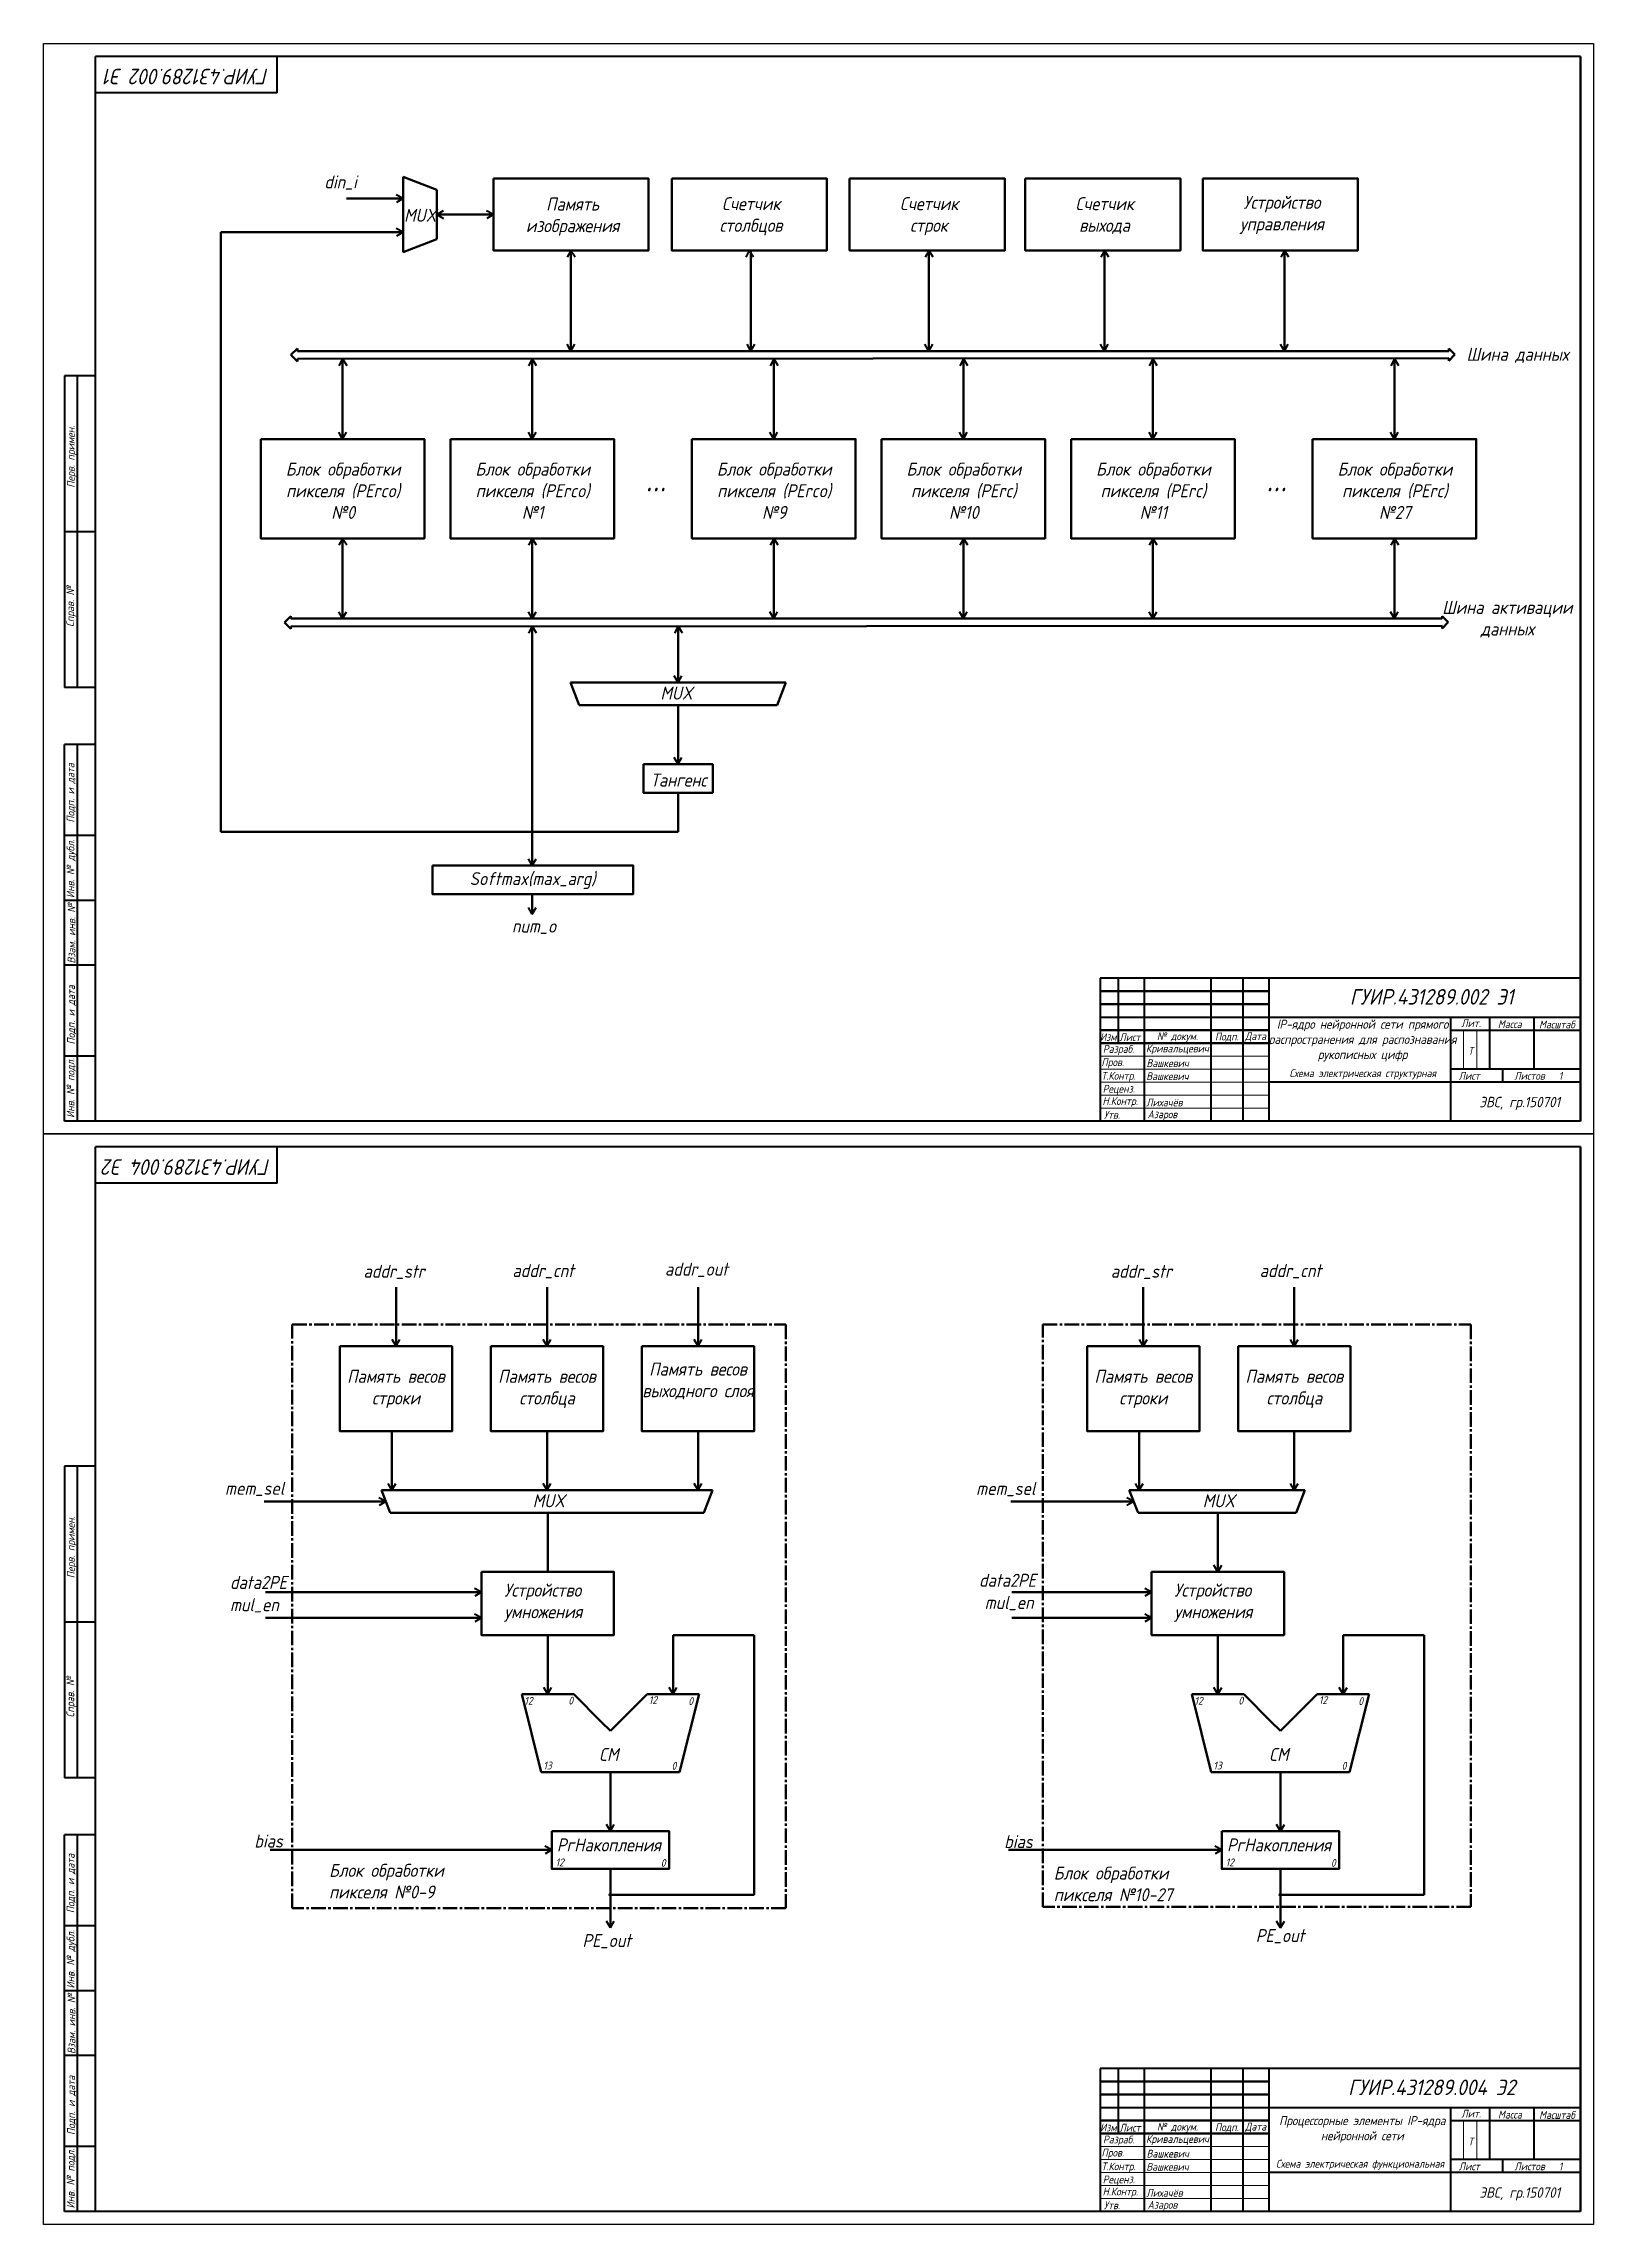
# Model space of a CAD drawing. Header units: millimetres. Extents: x -1351 to 2793, y -4756 to -707.
# Drawn here: x -52 to 545, y -3548 to -2708 of the extents above; entities that cross this region are included whole.
import ezdxf

# ---------------------------------------------------------------- set-up
doc = ezdxf.new("R2010")
doc.units = ezdxf.units.MM
doc.header["$LTSCALE"] = 0.5
doc.linetypes.add('CENTER2', pattern=[1.125, 0.75, -0.125, 0.125, -0.125])
doc.layers.get('0').update_dxf_attribs({"lineweight": 60})
doc.layers.get('Defpoints').update_dxf_attribs({"color": 5})
doc.layers.add('4-текст', color=7, linetype='Continuous', true_color=0x000000)
for name, color, linetype, lineweight in [('Основная', 7, 'Continuous', 40), ('тонкая', 7, 'Continuous', 20), ('Формат - толстая линия', 7, 'Continuous', 50)]:
    doc.layers.add(name, color=color, linetype=linetype, lineweight=lineweight)
doc.styles.get("Standard").update_dxf_attribs({"font": 'ISOCPEUI.TTF', "width": 0.9})

msp = doc.modelspace()

# ---------------------------------------------------------------- hatches: boundary and pattern name
h = msp.add_hatch(color=256)
h.dxf.hatch_style = 1
edge = h.paths.add_edge_path()
edge.add_arc((166.62, -3420.75), 0.362, 0, 360)
h = msp.add_hatch(color=256)
h.dxf.hatch_style = 1
edge = h.paths.add_edge_path()
edge.add_arc((424.74, -3420.75), 0.362, 0, 360)

# ---------------------------------------------------------------- linework, layer by layer
for p, q in [((86.75, -2759.06), (86.75, -2788.04)), ((86.75, -2759.06), (99.75, -2764.05)), ((86.75, -2767.36), (64.97, -2767.36)), ((99.75, -2783.05), (99.75, -2764.05)), ((16.52, -3011.32), (16.52, -2780.36)), ((16.52, -2780.36), (80.02, -2780.36)), ((86.75, -2780.36), (80.02, -2780.36)), ((121.53, -2773.55), (99.75, -2773.55)), ((86.75, -2788.04), (99.75, -2783.05)), ((151.42, -2787.35), (151.42, -2826.14)), ((220.73, -2787.35), (220.73, -2826.14)), ((289.27, -2787.35), (289.27, -2826.14)), ((356.92, -2787.35), (356.92, -2826.14)), ((426.25, -2787.35), (426.25, -2826.14)), ((46.04, -2825.14), (43.54, -2827.64)), ((46.04, -2830.14), (43.54, -2827.64)), ((46.04, -2826.14), (46.04, -2825.14)), ((46.04, -2826.14), (489.53, -2826.14)), ((46.04, -2829.14), (489.53, -2828.9)), ((46.04, -2829.14), (46.04, -2830.14)), ((63.47, -2829.14), (63.47, -2860.03)), ((136.5, -2829.14), (136.5, -2860.03)), ((229.54, -2829.14), (229.54, -2860.03)), ((302.57, -2829.14), (302.57, -2860.03)), ((375.6, -2829.14), (375.6, -2860.03)), ((468.63, -2829.14), (468.63, -2860.03)), ((489.53, -2826.14), (489.53, -2825.14)), ((489.53, -2825.14), (491.91, -2827.52)), ((489.53, -2829.9), (491.91, -2827.52)), ((489.53, -2828.9), (489.53, -2829.9)), ((63.47, -2898.29), (63.47, -2929.18)), ((136.5, -2898.29), (136.5, -2929.18)), ((229.54, -2898.29), (229.54, -2929.18)), ((302.57, -2898.29), (302.57, -2929.18)), ((375.6, -2898.29), (375.6, -2929.18)), ((468.63, -2898.29), (468.63, -2929.18)), ((43.52, -2928.2), (41.02, -2930.7)), ((43.52, -2933.2), (41.02, -2930.7)), ((43.52, -2929.2), (43.52, -2928.2)), ((43.52, -2929.2), (487.01, -2929.2)), ((487.01, -2929.2), (487.01, -2928.2)), ((487.01, -2928.2), (489.39, -2930.58)), ((487.01, -2932.96), (489.39, -2930.58)), ((43.52, -2932.2), (487.01, -2931.96)), ((43.52, -2932.2), (43.52, -2933.2)), ((136.45, -2932.15), (136.5, -3024.34)), ((192.67, -2953.83), (192.68, -2932.12)), ((487.01, -2931.96), (487.01, -2932.96)), ((234.17, -2953.83), (151.18, -2953.83)), ((151.18, -2953.83), (154.52, -2962.55)), ((234.17, -2953.83), (230.83, -2962.55)), ((154.52, -2962.55), (230.83, -2962.55)), ((192.67, -2962.55), (192.67, -2985.28)), ((192.67, -3011.32), (192.67, -2996.27)), ((192.67, -3011.32), (16.52, -3011.32)), ((136.5, -3035.32), (136.5, -3043.07)), ((420.28, -3072.72), (355.28, -3072.72)), ((420.28, -3077.72), (355.28, -3077.72)), ((420.28, -3087.72), (355.28, -3087.72)), ((420.28, -3092.72), (355.28, -3092.72)), ((490.28, -3122.72), (490.28, -3122.72)), ((84.03, -3186.76), (84.03, -3209.51)), ((142.2, -3186.76), (142.2, -3209.51)), ((200.36, -3186.75), (200.36, -3209.5)), ((371.9, -3186.76), (371.9, -3209.51)), ((430.07, -3186.76), (430.07, -3209.51)), ((82.46, -3242.21), (82.46, -3264.96)), ((142.2, -3242.21), (142.2, -3264.96)), ((200.36, -3242.2), (200.36, -3264.96)), ((370.33, -3242.21), (370.33, -3264.96)), ((430.07, -3242.21), (430.07, -3264.96)), ((206, -3264.96), (78.39, -3264.96)), ((78.39, -3264.96), (81.74, -3273.67)), ((206, -3264.96), (202.65, -3273.67)), ((434.12, -3264.96), (366.51, -3264.96)), ((366.51, -3264.96), (369.86, -3273.67)), ((434.12, -3264.96), (430.78, -3273.67)), ((80.06, -3269.31), (33.2, -3269.31)), ((81.74, -3273.67), (202.65, -3273.67)), ((142.47, -3273.67), (142.47, -3296.42)), ((368.19, -3269.31), (320.9, -3269.31)), ((369.86, -3273.67), (430.78, -3273.67)), ((400.59, -3273.67), (400.59, -3296.42)), ((116.94, -3304.26), (33.79, -3304.26)), ((375.06, -3304.26), (321.21, -3304.26)), ((116.94, -3314.13), (33.79, -3314.13)), ((375.06, -3314.13), (321.21, -3314.13)), ((142.47, -3320.74), (142.47, -3343.49)), ((190.75, -3320.74), (190.75, -3343.49)), ((190.75, -3320.74), (222.01, -3320.74)), ((222.01, -3320.74), (222.01, -3321.42)), ((222.01, -3420.78), (222.01, -3321.42)), ((400.59, -3320.74), (400.59, -3343.49)), ((448.87, -3320.74), (448.87, -3343.49)), ((448.87, -3320.74), (480.13, -3320.74)), ((480.13, -3320.74), (480.13, -3331.42)), ((480.13, -3420.78), (480.13, -3331.42)), ((132.47, -3343.49), (152.47, -3343.49)), ((139.97, -3373.49), (132.47, -3343.49)), ((152.47, -3343.49), (163.07, -3354.1)), ((166.61, -3357.64), (180.75, -3343.49)), ((180.75, -3343.49), (200.75, -3343.49)), ((193.25, -3373.49), (200.75, -3343.49)), ((390.59, -3343.49), (410.59, -3343.49)), ((398.09, -3373.49), (390.59, -3343.49)), ((410.59, -3343.49), (421.2, -3354.1)), ((424.73, -3357.64), (438.87, -3343.49)), ((438.87, -3343.49), (458.87, -3343.49)), ((451.37, -3373.49), (458.87, -3343.49)), ((163.07, -3354.1), (166.61, -3357.64)), ((421.2, -3354.1), (424.73, -3357.64)), ((139.97, -3373.49), (193.25, -3373.49)), ((166.61, -3373.49), (166.61, -3396.24)), ((398.09, -3373.49), (451.37, -3373.49)), ((424.73, -3373.49), (424.73, -3396.24)), ((144, -3403.51), (35.6, -3403.51)), ((402.12, -3403.51), (319.99, -3403.51)), ((166.61, -3410.78), (166.61, -3420.78)), ((424.73, -3410.78), (424.73, -3420.78)), ((166.61, -3420.78), (222.01, -3420.78)), ((166.61, -3421.12), (166.61, -3433.52)), ((424.73, -3420.78), (480.13, -3420.78)), ((424.74, -3421.12), (424.73, -3433.52)), ((420.28, -3492.72), (355.28, -3492.72)), ((420.28, -3497.72), (355.28, -3497.72)), ((420.28, -3507.72), (355.28, -3507.72)), ((420.28, -3512.72), (355.28, -3512.72)), ((490.28, -3542.72), (490.28, -3542.72))]:
    msp.add_line(p, q)
at = {"lineweight": 40}
for p, q in [((86.75, -2767.36), (84.12, -2765.91)), ((86.75, -2767.36), (84.17, -2768.9)), ((86.75, -2780.36), (84.12, -2778.91)), ((86.75, -2780.36), (84.17, -2781.9)), ((99.75, -2773.55), (102.36, -2772.06)), ((99.75, -2773.55), (102.35, -2775.05)), ((121.53, -2773.55), (118.91, -2772.1)), ((121.53, -2773.55), (118.96, -2775.09)), ((151.42, -2787.35), (150.01, -2790)), ((151.42, -2787.35), (152.99, -2789.91)), ((220.13, -2787.35), (218.72, -2790)), ((220.13, -2787.35), (221.71, -2789.91)), ((289.27, -2787.35), (287.86, -2790)), ((289.27, -2787.35), (290.84, -2789.91)), ((356.92, -2787.35), (355.51, -2790)), ((356.92, -2787.35), (358.49, -2789.91)), ((426.25, -2787.35), (424.84, -2790)), ((426.25, -2787.35), (427.83, -2789.91)), ((63.47, -2829.14), (62.06, -2831.78)), ((63.47, -2829.14), (65.04, -2831.69)), ((136.5, -2829.14), (135.09, -2831.78)), ((136.5, -2829.14), (138.08, -2831.69)), ((151.42, -2826.14), (149.94, -2823.53)), ((151.42, -2826.14), (152.92, -2823.54)), ((220.73, -2826.14), (219.25, -2823.53)), ((220.73, -2826.14), (222.23, -2823.54)), ((229.54, -2829.14), (228.12, -2831.78)), ((229.54, -2829.14), (231.11, -2831.69)), ((289.27, -2826.14), (287.78, -2823.53)), ((289.27, -2826.14), (290.77, -2823.54)), ((302.57, -2829.14), (301.16, -2831.78)), ((302.57, -2829.14), (304.14, -2831.69)), ((356.92, -2826.14), (355.43, -2823.53)), ((356.92, -2826.14), (358.42, -2823.54)), ((375.6, -2829.14), (374.19, -2831.78)), ((375.6, -2829.14), (377.17, -2831.69)), ((426.25, -2826.14), (424.77, -2823.53)), ((426.25, -2826.14), (427.75, -2823.54)), ((468.63, -2829.14), (467.22, -2831.78)), ((468.63, -2829.14), (470.21, -2831.69)), ((63.47, -2860.03), (61.99, -2857.42)), ((63.47, -2860.03), (64.97, -2857.43)), ((136.5, -2860.03), (135.02, -2857.42)), ((136.5, -2860.03), (138, -2857.43)), ((229.54, -2860.03), (228.05, -2857.42)), ((229.54, -2860.03), (231.04, -2857.43)), ((302.57, -2860.03), (301.08, -2857.42)), ((302.57, -2860.03), (304.07, -2857.43)), ((375.6, -2860.03), (374.11, -2857.42)), ((375.6, -2860.03), (377.1, -2857.43)), ((468.63, -2860.03), (467.15, -2857.42)), ((468.63, -2860.03), (470.13, -2857.43)), ((63.47, -2898.29), (62.06, -2900.94)), ((63.47, -2898.29), (65.04, -2900.84)), ((136.5, -2898.29), (135.09, -2900.94)), ((136.5, -2898.29), (138.08, -2900.84)), ((229.54, -2898.29), (228.12, -2900.94)), ((229.54, -2898.29), (231.11, -2900.84)), ((302.57, -2898.29), (301.16, -2900.94)), ((302.57, -2898.29), (304.14, -2900.84)), ((375.6, -2898.29), (374.19, -2900.94)), ((375.6, -2898.29), (377.17, -2900.84)), ((468.63, -2898.29), (467.22, -2900.94)), ((468.63, -2898.29), (470.21, -2900.84)), ((63.47, -2929.18), (61.99, -2926.57)), ((63.47, -2929.18), (64.97, -2926.58)), ((136.5, -2929.18), (135.02, -2926.57)), ((136.5, -2929.18), (138, -2926.58)), ((229.54, -2929.18), (228.05, -2926.57)), ((229.54, -2929.18), (231.04, -2926.58)), ((302.57, -2929.18), (301.08, -2926.57)), ((302.57, -2929.18), (304.07, -2926.58)), ((375.6, -2929.18), (374.11, -2926.57)), ((375.6, -2929.18), (377.1, -2926.58)), ((468.63, -2929.18), (467.15, -2926.57)), ((468.63, -2929.18), (470.13, -2926.58)), ((136.45, -2932.15), (135.04, -2934.8)), ((136.45, -2932.15), (138.03, -2934.7)), ((192.68, -2932.12), (191.26, -2934.77)), ((192.68, -2932.12), (194.25, -2934.67)), ((192.67, -2953.83), (191.19, -2951.23)), ((192.67, -2953.83), (194.18, -2951.24)), ((192.67, -2985.28), (191.19, -2982.68)), ((192.67, -2985.28), (194.18, -2982.69)), ((136.5, -3024.34), (135.02, -3021.73)), ((136.5, -3024.34), (138, -3021.74)), ((136.5, -3043.07), (135.02, -3040.47)), ((136.5, -3043.07), (138, -3040.47)), ((84.03, -3209.51), (82.54, -3206.9)), ((84.03, -3209.51), (85.53, -3206.91)), ((142.2, -3209.51), (140.71, -3206.9)), ((142.2, -3209.51), (143.7, -3206.91)), ((200.36, -3209.5), (198.88, -3206.9)), ((200.36, -3209.5), (201.87, -3206.9)), ((371.9, -3209.51), (370.41, -3206.9)), ((371.9, -3209.51), (373.4, -3206.91)), ((430.07, -3209.51), (428.58, -3206.9)), ((430.07, -3209.51), (431.57, -3206.91)), ((82.46, -3264.96), (80.98, -3262.35)), ((82.46, -3264.96), (83.96, -3262.36)), ((142.2, -3264.96), (140.71, -3262.35)), ((142.2, -3264.96), (143.7, -3262.36)), ((200.36, -3264.96), (198.88, -3262.35)), ((200.36, -3264.96), (201.87, -3262.36)), ((370.33, -3264.96), (368.85, -3262.35)), ((370.33, -3264.96), (371.83, -3262.36)), ((430.07, -3264.96), (428.58, -3262.35)), ((430.07, -3264.96), (431.57, -3262.36)), ((80.06, -3269.31), (77.44, -3267.87)), ((80.06, -3269.31), (77.49, -3270.85)), ((368.19, -3269.31), (365.56, -3267.87)), ((368.19, -3269.31), (365.61, -3270.85)), ((400.59, -3296.42), (399.1, -3293.82)), ((400.59, -3296.42), (402.09, -3293.82)), ((116.94, -3304.26), (114.31, -3302.81)), ((116.94, -3304.26), (114.36, -3305.8)), ((375.06, -3304.26), (372.44, -3302.81)), ((375.06, -3304.26), (372.49, -3305.8)), ((116.94, -3314.13), (114.31, -3312.68)), ((116.94, -3314.13), (114.36, -3315.67)), ((375.06, -3314.13), (372.44, -3312.68)), ((375.06, -3314.13), (372.49, -3315.67)), ((142.47, -3343.49), (140.98, -3340.89)), ((142.47, -3343.49), (143.97, -3340.9)), ((190.75, -3343.49), (189.27, -3340.89)), ((190.75, -3343.49), (192.25, -3340.9)), ((400.59, -3343.49), (399.1, -3340.89)), ((400.59, -3343.49), (402.09, -3340.9)), ((448.87, -3343.49), (447.39, -3340.89)), ((448.87, -3343.49), (450.38, -3340.9)), ((166.61, -3396.24), (165.12, -3393.64)), ((166.61, -3396.24), (168.11, -3393.65)), ((424.73, -3396.24), (423.25, -3393.64)), ((424.73, -3396.24), (426.23, -3393.65)), ((144, -3403.51), (141.37, -3402.06)), ((144, -3403.51), (141.42, -3405.05)), ((402.12, -3403.51), (399.49, -3402.06)), ((402.12, -3403.51), (399.54, -3405.05)), ((166.61, -3433.52), (165.12, -3430.92)), ((166.61, -3433.52), (168.11, -3430.93)), ((424.73, -3433.52), (423.25, -3430.92)), ((424.73, -3433.52), (426.23, -3430.93))]:
    msp.add_line(p, q, dxfattribs=at)
for points in [[(121.53, -2759.74), (181.31, -2759.74), (181.31, -2787.35), (121.53, -2787.35)], [(190.25, -2759.74), (250.02, -2759.74), (250.02, -2787.35), (190.25, -2787.35)], [(258.78, -2759.74), (318.56, -2759.74), (318.56, -2787.35), (258.78, -2787.35)], [(326.43, -2759.74), (386.21, -2759.74), (386.21, -2787.35), (326.43, -2787.35)], [(394.77, -2759.74), (454.54, -2759.74), (454.54, -2787.35), (394.77, -2787.35)], [(31.95, -2860.03), (94.99, -2860.03), (94.99, -2898.29), (31.95, -2898.29)], [(104.99, -2860.03), (168.02, -2860.03), (168.02, -2898.29), (104.99, -2898.29)], [(198.02, -2860.03), (261.05, -2860.03), (261.05, -2898.29), (198.02, -2898.29)], [(271.05, -2860.03), (334.08, -2860.03), (334.08, -2898.29), (271.05, -2898.29)], [(344.08, -2860.03), (407.12, -2860.03), (407.12, -2898.29), (344.08, -2898.29)], [(437.12, -2860.03), (500.15, -2860.03), (500.15, -2898.29), (437.12, -2898.29)], [(179.31, -2985.28), (206.04, -2985.28), (206.04, -2996.27), (179.31, -2996.27)], [(98.08, -3024.34), (175.42, -3024.34), (175.42, -3035.32), (98.08, -3035.32)], [(62.42, -3209.51), (105.63, -3209.51), (105.63, -3242.21), (62.42, -3242.21)], [(120.59, -3209.51), (163.8, -3209.51), (163.8, -3242.21), (120.59, -3242.21)], [(178.76, -3209.5), (221.97, -3209.5), (221.97, -3242.2), (178.76, -3242.2)], [(350.29, -3209.51), (393.5, -3209.51), (393.5, -3242.21), (350.29, -3242.21)], [(408.46, -3209.51), (451.67, -3209.51), (451.67, -3242.21), (408.46, -3242.21)], [(116.94, -3296.42), (167.99, -3296.42), (167.99, -3320.74), (116.94, -3320.74)], [(375.06, -3296.42), (426.12, -3296.42), (426.12, -3320.74), (375.06, -3320.74)], [(144, -3396.24), (189.22, -3396.24), (189.22, -3410.78), (144, -3410.78)], [(402.12, -3396.24), (447.34, -3396.24), (447.34, -3410.78), (402.12, -3410.78)]]:
    msp.add_lwpolyline(points, close=True)
at = {"linetype": 'CENTER2', "ltscale": 15}
for points in [[(44.05, -3201.13), (234.19, -3201.13), (234.19, -3425.92), (44.05, -3425.92)], [(333.15, -3201.13), (498.12, -3201.13), (498.12, -3425.47), (333.15, -3425.47)]]:
    msp.add_lwpolyline(points, close=True, dxfattribs=at)
for centre in [(166.62, -3420.75), (424.74, -3420.75)]:
    msp.add_circle(centre, 0.362)
at = {"layer": 'Defpoints'}
for p, q in [((-51.72, -3127.72), (-51.72, -2707.72)), ((-51.72, -2707.72), (545.28, -2707.72)), ((545.28, -2707.72), (545.28, -3127.72)), ((545.28, -3127.72), (-51.72, -3127.72)), ((-51.72, -3547.72), (-51.72, -3127.72)), ((-51.72, -3127.72), (545.28, -3127.72)), ((545.28, -3127.72), (545.28, -3547.72)), ((545.28, -3547.72), (-51.72, -3547.72))]:
    msp.add_line(p, q, dxfattribs=at)
at = {"layer": 'Основная'}
for p, q in [((-31.72, -3082.72), (-31.72, -2712.72)), ((540.28, -2712.72), (-31.72, -2712.72)), ((38.28, -2726.72), (38.28, -2712.72)), ((38.28, -2726.72), (-31.72, -2726.72)), ((-43.72, -2835.72), (-43.72, -2955.72)), ((-31.72, -2835.72), (-43.72, -2835.72)), ((-38.72, -2955.72), (-38.72, -2835.72)), ((-31.72, -2895.72), (-43.72, -2895.72)), ((-31.72, -2955.72), (-43.72, -2955.72)), ((-43.72, -3122.72), (-43.72, -2977.72)), ((-31.72, -2977.72), (-43.72, -2977.72)), ((-38.72, -3122.72), (-38.72, -2977.72)), ((-31.72, -3012.72), (-43.72, -3012.72)), ((-31.72, -3037.72), (-43.72, -3037.72)), ((-31.72, -3062.72), (-43.72, -3062.72)), ((355.28, -3067.72), (355.28, -3122.72)), ((540.28, -3067.72), (355.28, -3067.72)), ((362.28, -3092.72), (362.28, -3067.72)), ((372.28, -3067.72), (372.28, -3122.72)), ((398.05, -3122.72), (398.05, -3067.72)), ((410.28, -3067.72), (410.28, -3122.72)), ((420.28, -3067.72), (420.28, -3122.72)), ((-31.72, -3122.72), (-31.72, -3082.72)), ((355.28, -3082.72), (540.28, -3082.72)), ((490.28, -3082.72), (490.28, -3122.72)), ((505.28, -3082.72), (505.28, -3102.72)), ((522.28, -3082.72), (522.28, -3102.72)), ((490.28, -3087.72), (540.28, -3087.72)), ((-31.72, -3097.72), (-43.72, -3097.72)), ((540.28, -3107.72), (420.28, -3107.72)), ((540.28, -3102.72), (490.28, -3102.72)), ((510.28, -3102.72), (510.28, -3107.72)), ((540.28, -3122.72), (-43.72, -3122.72)), ((-31.72, -3502.72), (-31.72, -3132.72)), ((540.28, -3132.72), (-31.72, -3132.72)), ((38.28, -3146.72), (38.28, -3132.72)), ((38.28, -3146.72), (-31.72, -3146.72)), ((-43.72, -3255.72), (-43.72, -3375.72)), ((-31.72, -3255.72), (-43.72, -3255.72)), ((-38.72, -3375.72), (-38.72, -3255.72)), ((-31.72, -3315.72), (-43.72, -3315.72)), ((-31.72, -3375.72), (-43.72, -3375.72)), ((-43.72, -3542.72), (-43.72, -3397.72)), ((-31.72, -3397.72), (-43.72, -3397.72)), ((-38.72, -3542.72), (-38.72, -3397.72)), ((-31.72, -3432.72), (-43.72, -3432.72)), ((-31.72, -3457.72), (-43.72, -3457.72)), ((-31.72, -3482.72), (-43.72, -3482.72)), ((355.28, -3487.72), (355.28, -3542.72)), ((540.28, -3487.72), (355.28, -3487.72)), ((362.28, -3512.72), (362.28, -3487.72)), ((372.28, -3487.72), (372.28, -3542.72)), ((398.05, -3542.72), (398.05, -3487.72)), ((410.28, -3487.72), (410.28, -3542.72)), ((420.28, -3487.72), (420.28, -3542.72)), ((-31.72, -3542.72), (-31.72, -3502.72)), ((355.28, -3502.72), (540.28, -3502.72)), ((490.28, -3502.72), (490.28, -3542.72)), ((505.28, -3502.72), (505.28, -3522.72)), ((522.28, -3502.72), (522.28, -3522.72)), ((490.28, -3507.72), (540.28, -3507.72)), ((-31.72, -3517.72), (-43.72, -3517.72)), ((540.28, -3527.72), (420.28, -3527.72)), ((540.28, -3522.72), (490.28, -3522.72)), ((510.28, -3522.72), (510.28, -3527.72)), ((540.28, -3542.72), (-43.72, -3542.72))]:
    msp.add_line(p, q, dxfattribs=at)
at = {"layer": 'тонкая'}
for p, q in [((495.26, -3087.93), (495.26, -3102.72)), ((500.34, -3087.93), (500.34, -3102.72)), ((355.28, -3097.72), (420.28, -3097.72)), ((420.28, -3102.72), (355.28, -3102.72)), ((420.28, -3107.72), (355.28, -3107.72)), ((495.26, -3507.93), (495.26, -3522.72)), ((500.34, -3507.93), (500.34, -3522.72)), ((355.28, -3517.72), (420.28, -3517.72)), ((420.28, -3522.72), (355.28, -3522.72)), ((420.28, -3527.72), (355.28, -3527.72))]:
    msp.add_line(p, q, dxfattribs=at)
for points in [[(355.28, -3112.72), (420.28, -3112.72)], [(355.28, -3117.72), (420.28, -3117.72)], [(355.28, -3532.72), (420.28, -3532.72)], [(355.28, -3537.72), (420.28, -3537.72)]]:
    msp.add_lwpolyline(points, dxfattribs=at)
at = {"layer": 'Формат - толстая линия'}
for p, q in [((540.28, -3122.72), (540.28, -2712.72)), ((540.28, -3542.72), (540.28, -3132.72))]:
    msp.add_line(p, q, dxfattribs=at)

# ---------------------------------------------------------------- texts
at = {"layer": '4-текст', "attachment_point": 1}
for s, width, insert, char_height, rotation in [('\\pxqc;{\\fISOCPEUR|b0|i1|c204|p34;ГУИР.431289.002 Э1}', 70.0582, (38.52, -2723.4), 6, 180), ('\\pxqc;{\\fISOCPEUR|b0|i1|c204|p34;Перв. примен.}', 23.7354, (-42.73, -2878.72), 3, 90), ('\\pxqc;{\\fISOCPEUR|b0|i1|c204|p34;Справ. №}', 23.7354, (-42.96, -2936.37), 3, 90), ('\\pxqc;{\\fISOCPEUR|b0|i1|c204|p34;Подп. и дата}', 23.7354, (-42.84, -3008.22), 3, 90), ('\\pxqc;{\\fISOCPEUR|b0|i1|c204|p34;Инв. № дубл.}', 23.7354, (-42.84, -3037.41), 3, 90), ('\\pxqc;{\\fISOCPEUR|b0|i1|c204|p34;Взам. инв. №}', 23.7354, (-42.51, -3062.3), 3, 90), ('\\pxqc;{\\fISOCPEUR|b0|i1|c204|p34;Подп. и дата}', 23.7354, (-42.66, -3093.69), 3, 90), ('\\pxqc;{\\fISOCPEUR|b0|i1|c204|p34;Инв. № подл.}', 23.7354, (-42.83, -3121.87), 3, 90), ('\\pxqc;{\\fISOCPEUR|b0|i1|c204|p34;ГУИР.431289.004 Э2}', 70.0582, (38.55, -3143.45), 6, 180), ('\\pxqc;{\\fISOCPEUR|b0|i1|c204|p34;Перв. примен.}', 23.7354, (-42.7, -3298.78), 3, 90), ('\\pxqc;{\\fISOCPEUR|b0|i1|c204|p34;Справ. №}', 23.7354, (-42.93, -3356.42), 3, 90), ('\\pxqc;{\\fISOCPEUR|b0|i1|c204|p34;Подп. и дата}', 23.7354, (-42.82, -3428.28), 3, 90), ('\\pxqc;{\\fISOCPEUR|b0|i1|c204|p34;Инв. № дубл.}', 23.7354, (-42.81, -3457.47), 3, 90), ('\\pxqc;{\\fISOCPEUR|b0|i1|c204|p34;Взам. инв. №}', 23.7354, (-42.48, -3482.35), 3, 90), ('\\pxqc;{\\fISOCPEUR|b0|i1|c204|p34;Подп. и дата}', 23.7354, (-42.64, -3513.75), 3, 90), ('\\pxqc;{\\fISOCPEUR|b0|i1|c204|p34;Инв. № подл.}', 23.7354, (-42.8, -3541.93), 3, 90)]:
    msp.add_mtext_dynamic_manual_height_columns(s, width=width, gutter_width=50, heights=[0], dxfattribs=dict(at, insert=insert, char_height=char_height, rotation=rotation))
for s, width, insert, char_height in [('\\pxqc;din_i', 18, (53.66, -2758.5), 5), ('\\pxqc;MUX', 18, (84.31, -2771.36), 5), ('\\pxqc;{\\fISOCPEUR|b0|i1|c204|p34;Память \\Pизображения}', 27.0464, (138.53, -2767.03), 5), ('\\pxqc;C{\\fISOCPEUR|b0|i1|c204|p34;четчик\\Pстолбцов}', 27.0464, (207.25, -2766.88), 5), ('\\pxqc;C{\\fISOCPEUR|b0|i1|c204|p34;четчик\\Pстрок}', 27.0464, (275.78, -2766.88), 5), ('\\pxqc;C{\\fISOCPEUR|b0|i1|c204|p34;четчик\\Pвыхода}', 27.0464, (343.43, -2766.88), 5), ('\\pxqc;{\\fISOCPEUR|b0|i1|c204|p34;Устройство\\Pуправления}', 27.0464, (411.77, -2766.36), 5), ('\\pxqc;{\\fISOCPEUR|b0|i1|c204|p34;Шина данных}', 43.0619, (494.49, -2824.91), 5), ('\\pxqc;{\\fISOCPEUR|b0|i1|c204|p34;Блок обработки пикселя (}PErco{\\fISOCPEUR|b0|i1|c204|p34;) №0}', 49.52, (38.9, -2869.13), 5), ('\\pxqc;{\\fISOCPEUR|b0|i1|c204|p34;Блок обработки пикселя (}PErco{\\fISOCPEUR|b0|i1|c204|p34;) №1}', 49.52, (111.93, -2869.13), 5), ('\\pxqc;{\\fISOCPEUR|b0|i1|c204|p34;Блок обработки пикселя (}PErco{\\fISOCPEUR|b0|i1|c204|p34;) №9}', 49.52, (204.96, -2869.13), 5), ('\\pxqc;{\\fISOCPEUR|b0|i1|c204|p34;Блок обработки пикселя (Р}Erc{\\fISOCPEUR|b0|i1|c204|p34;) №10}', 49.52, (278, -2869.13), 5), ('\\pxqc;{\\fISOCPEUR|b0|i1|c204|p34;Блок обработки пикселя (Р}Erc{\\fISOCPEUR|b0|i1|c204|p34;) \\P№11}', 49.52, (351.03, -2869.13), 5), ('\\pxqc;{\\fISOCPEUR|b0|i1|c204|p34;Блок обработки пикселя (Р}Erc{\\fISOCPEUR|b0|i1|c204|p34;) №27}', 49.52, (444.06, -2869.13), 5), ('{\\fISOCPEUR|b0|i1|c204|p34;...}', 5.8112, (180.14, -2870.2), 10), ('{\\fISOCPEUR|b0|i1|c204|p34;...}', 5.8112, (419.24, -2870.2), 10), ('\\pxqc;{\\fISOCPEUR|b0|i1|c204|p34;Шина активации данных}', 55.1951, (484.53, -2922.38), 5), ('\\pxqc;MUX', 16.2459, (183.94, -2955.4), 5), ('\\pxqc;{\\fISOCPEUR|b0|i1|c204|p34;Тангенс}', 27.0464, (179.31, -2988.89), 5), ('\\pxqc;Softmax{\\fISOCPEUR|b0|i1|c204|p34;(}max_arg{\\fISOCPEUR|b0|i1|c204|p34;)}', 27.0464, (123.13, -3026.86), 5), ('\\pxqc;num_o', 18, (128.23, -3045.15), 5), ('\\pxqc;{\\fISOCPEUR|b0|i1|c204|p34;ГУИР.431289.002 Э1}', 87.1666, (439.41, -3071.89), 6), ('\\pxqc;{\\fISOCPEUR|b0|i1|c204|p34;Изм.}', 7.9266, (354.85, -3088.87), 3), ('\\pxqc;{\\fISOCPEUR|b0|i1|c204|p34;Лист}', 7.9266, (362.78, -3088.93), 3), ('{\\fISOCPEUR|b0|i1|c204|p34;№ докум.}', 15.8534, (377.14, -3088.55), 3), ('\\pxqc;{\\fISOCPEUR|b0|i1|c204|p34;Подп.}', 7.9266, (400.11, -3088.7), 3), ('\\pxqc;{\\fISOCPEUR|b0|i1|c204|p34;Дата}', 7.9266, (411.18, -3088.52), 3), ('\\pxqc;IP-{\\fISOCPEUR|b0|i1|c204|p34;ядро нейронной сети прямого распространения для распознавания рукописных цифр}', 73.7653, (419.49, -3083.69), 3.5), ('\\pxqc;{\\fISOCPEUR|b0|i1|c204|p34;Лит.}', 5.9291, (495.2, -3083.51), 3), ('\\pxqc;{\\fISOCPEUR|b0|i1|c204|p34;Масса}', 5.9291, (510.11, -3083.89), 3), ('\\pxqc;{\\fISOCPEUR|b0|i1|c204|p34;Масштаб}', 13.0303, (524.74, -3084.03), 3), ('\\pxqc;{\\fISOCPEUR|b0|i1|c204|p34;Пров.}', 18, (351.11, -3098.54), 3), ('\\pxqc;{\\fISOCPEUR|b0|i1|c204|p34;Разраб.}', 18, (353.37, -3093.47), 3), ('\\pxqc;{\\fISOCPEUR|b0|i1|c204|p34;Кривальцевич}', 24.591, (372.72, -3093.28), 3), ('\\pxqc;{\\fISOCPEUR|b0|i1|c204|p34;Вашкевич}', 17.8353, (372.36, -3098.93), 3), ('\\pxqc;{\\fISOCPEUR|b0|i1|c204|p34;Т}', 5.9291, (495.03, -3094.23), 3), ('\\pxqc;{\\fISOCPEUR|b0|i1|c204|p34;Т.Контр.}', 18, (353.32, -3103.81), 3), ('\\pxqc;{\\fISOCPEUR|b0|i1|c204|p34;Вашкевич}', 17.8353, (372.27, -3103.97), 3), ('\\pxqc;{\\fISOCPEUR|b0|i1|c204|p34;Схема электрическая структурная}', 65.9867, (423.46, -3102.83), 3), ('\\pxqc;{\\fISOCPEUR|b0|i1|c204|p34;Лист}', 5.9291, (494.46, -3103.81), 3), ('\\pxqc;{\\fISOCPEUR|b0|i1|c204|p34;Листов}', 5.9291, (517.71, -3103.81), 3), ('\\pxqc;{\\fISOCPEUR|b0|i1|c204|p34;1}', 5.9291, (529.64, -3103.85), 3), ('\\pxqc;{\\fISOCPEUR|b0|i1|c204|p34;Н.Контр.}', 18, (353.99, -3113.52), 3), ('\\pxqc;{\\fISOCPEUR|b0|i1|c204|p34;Реценз.}', 18, (353.43, -3108.84), 3), ('\\pxqc;{\\fISOCPEUR|b0|i1|c204|p34;Лихачёв}', 15.3131, (372.36, -3114.06), 3), ('\\pxqc;{\\fISOCPEUR|b0|i1|c204|p34;ЭВС, гр.150701}', 40.863, (496.47, -3113.41), 4), ('\\pxqc;{\\fISOCPEUR|b0|i1|c204|p34;Утв.}', 18, (350.79, -3118.82), 3), ('\\pxqc;{\\fISOCPEUR|b0|i1|c204|p34;Азаров}', 12.881, (372.81, -3118.65), 3), ('\\pxqc;addr{\\fISOCPEUR|b0|i1|c204|p34;_}str', 51.4371, (57.59, -3178.11), 5), ('\\pxqc;addr_cnt', 51.4371, (115.03, -3177.84), 5), ('\\pxqc;addr_out', 51.4371, (174.09, -3177.29), 5), ('\\pxqc;addr{\\fISOCPEUR|b0|i1|c204|p34;_}str', 51.4371, (345.46, -3178.11), 5), ('\\pxqc;addr_cnt', 51.4371, (402.9, -3177.84), 5), ('\\pxqc;{\\fISOCPEUR|b0|i1|c204|p34;Память весов выходного слоя}', 43.2183, (178.76, -3215.78), 5), ('\\pxqc;{\\fISOCPEUR|b0|i1|c204|p34;Память весов строки}', 43.2183, (62.42, -3218.57), 5), ('\\pxqc;{\\fISOCPEUR|b0|i1|c204|p34;Память весов столбца}', 43.2183, (120.59, -3218.57), 5), ('\\pxqc;{\\fISOCPEUR|b0|i1|c204|p34;Память весов строки}', 43.2183, (350.29, -3218.57), 5), ('\\pxqc;{\\fISOCPEUR|b0|i1|c204|p34;Память весов столбца}', 43.2183, (408.46, -3218.57), 5), ('\\pxqc;mem_sel', 29.3981, (14.89, -3261.69), 5), ('\\pxqc;MUX', 16.2459, (134.74, -3266.52), 5), ('\\pxqc;mem_sel', 28.4057, (304.74, -3261.76), 5), ('\\pxqc;MUX', 16.2459, (392.86, -3266.52), 5), ('\\pxqc;data2PE', 22.0464, (20.02, -3297.95), 5), ('{\\fISOCPEUR|b0|i1|c204|p34;Устройство\\Pумножения}', 27.0464, (125.74, -3300.92), 5), ('\\pxqc;data{\\fISOCPEUR|b0|i1|c204|p34;2}PE', 22.0464, (308.57, -3297.13), 5), ('{\\fISOCPEUR|b0|i1|c204|p34;Устройство\\Pумножения}', 27.0464, (383.86, -3300.92), 5), ('mul_en', 23.0277, (20.07, -3306.53), 5), ('\\pxqc;mul_en', 24.2569, (308.09, -3305.68), 5), ('12', 3, (133.48, -3344.56), 3), ('0', 3, (150.42, -3344.48), 3), ('12', 3, (181.43, -3344.26), 3), ('0', 3, (196.61, -3344.7), 3), ('12', 3, (391.61, -3344.56), 3), ('0', 3, (408.54, -3344.48), 3), ('12', 3, (439.56, -3344.26), 3), ('0', 3, (454.73, -3344.7), 3), ('{\\fISOCPEUR|b0|i1|c204|p34;СМ}', 27.0464, (162.28, -3364.21), 5), ('{\\fISOCPEUR|b0|i1|c204|p34;СМ}', 27.0464, (420.4, -3364.21), 5), ('13', 3, (140.78, -3369.51), 3), ('0', 3, (190.18, -3369.57), 3), ('13', 3, (398.9, -3369.51), 3), ('0', 3, (448.31, -3369.57), 3), ('\\pxqc;bias', 14.2121, (27.84, -3397.57), 5), ('\\pxqc;{\\fISOCPEUR|b0|i1|c204|p34;РгНакопления}', 27.0464, (152.53, -3399.06), 5), ('\\pxqc;bias', 14.3216, (316.63, -3397.79), 5), ('\\pxqc;{\\fISOCPEUR|b0|i1|c204|p34;РгНакопления}', 27.0464, (410.66, -3399.06), 5), ('{\\fISOCPEUR|b0|i1|c204|p34;Блок обработки пикселя №}0-9', 50.3814, (58.25, -3408.86), 5), ('12', 3, (145.51, -3406.77), 3), ('0', 3, (186.05, -3406.95), 3), ('{\\fISOCPEUR|b0|i1|c204|p34;Блок обработки пикселя №}10-27', 50.3814, (337.4, -3409.91), 5), ('12', 3, (403.64, -3406.77), 3), ('0', 3, (444.17, -3406.95), 3), ('\\pxqc;PE_out', 14.2121, (417.51, -3433.98), 5), ('\\pxqc;PE_out', 14.2121, (158.14, -3435.89), 5), ('\\pxqc;{\\fISOCPEUR|b0|i1|c204|p34;ГУИР.431289.004 Э2}', 87.1666, (439.44, -3491.94), 6), ('\\pxqc;{\\fISOCPEUR|b0|i1|c204|p34;Изм.}', 7.9266, (354.88, -3508.92), 3), ('\\pxqc;{\\fISOCPEUR|b0|i1|c204|p34;Лист}', 7.9266, (362.81, -3508.98), 3), ('{\\fISOCPEUR|b0|i1|c204|p34;№ докум.}', 15.8534, (377.17, -3508.61), 3), ('\\pxqc;{\\fISOCPEUR|b0|i1|c204|p34;Подп.}', 7.9266, (400.14, -3508.76), 3), ('\\pxqc;{\\fISOCPEUR|b0|i1|c204|p34;Дата}', 7.9266, (411.21, -3508.58), 3), ('\\pxqc;{\\fISOCPEUR|b0|i1|c204|p34;Процессорные элементы }IP-{\\fISOCPEUR|b0|i1|c204|p34;ядра нейронной сети }', 73.7653, (419.38, -3506), 3.5), ('\\pxqc;{\\fISOCPEUR|b0|i1|c204|p34;Лит.}', 5.9291, (495.23, -3503.57), 3), ('\\pxqc;{\\fISOCPEUR|b0|i1|c204|p34;Масса}', 5.9291, (510.14, -3503.95), 3), ('\\pxqc;{\\fISOCPEUR|b0|i1|c204|p34;Масштаб}', 13.0303, (524.77, -3504.09), 3), ('\\pxqc;{\\fISOCPEUR|b0|i1|c204|p34;Пров.}', 18, (351.13, -3518.6), 3), ('\\pxqc;{\\fISOCPEUR|b0|i1|c204|p34;Разраб.}', 18, (353.4, -3513.53), 3), ('\\pxqc;{\\fISOCPEUR|b0|i1|c204|p34;Кривальцевич}', 24.591, (372.75, -3513.34), 3), ('\\pxqc;{\\fISOCPEUR|b0|i1|c204|p34;Вашкевич}', 17.8353, (372.39, -3518.98), 3), ('\\pxqc;{\\fISOCPEUR|b0|i1|c204|p34;Т}', 5.9291, (495.06, -3514.29), 3), ('\\pxqc;{\\fISOCPEUR|b0|i1|c204|p34;Т.Контр.}', 18, (353.35, -3523.87), 3), ('\\pxqc;{\\fISOCPEUR|b0|i1|c204|p34;Вашкевич}', 17.8353, (372.3, -3524.03), 3), ('\\pxqc;{\\fISOCPEUR|b0|i1|c204|p34;Схема электрическая функциональная}', 70.4297, (420.2, -3522.86), 3), ('\\pxqc;{\\fISOCPEUR|b0|i1|c204|p34;Лист}', 5.9291, (494.49, -3523.87), 3), ('\\pxqc;{\\fISOCPEUR|b0|i1|c204|p34;Листов}', 5.9291, (517.74, -3523.87), 3), ('\\pxqc;{\\fISOCPEUR|b0|i1|c204|p34;1}', 5.9291, (529.67, -3523.9), 3), ('\\pxqc;{\\fISOCPEUR|b0|i1|c204|p34;Н.Контр.}', 18, (354.02, -3533.58), 3), ('\\pxqc;{\\fISOCPEUR|b0|i1|c204|p34;Реценз.}', 18, (353.46, -3528.9), 3), ('\\pxqc;{\\fISOCPEUR|b0|i1|c204|p34;Лихачёв}', 15.3131, (372.39, -3534.11), 3), ('\\pxqc;{\\fISOCPEUR|b0|i1|c204|p34;ЭВС, гр.150701}', 40.863, (496.5, -3533.47), 4), ('\\pxqc;{\\fISOCPEUR|b0|i1|c204|p34;Утв.}', 18, (350.81, -3538.88), 3), ('\\pxqc;{\\fISOCPEUR|b0|i1|c204|p34;Азаров}', 12.881, (372.84, -3538.71), 3)]:
    msp.add_mtext_dynamic_manual_height_columns(s, width=width, gutter_width=50, heights=[0], dxfattribs=dict(at, insert=insert, char_height=char_height))

doc.saveas('drawing.dxf')
